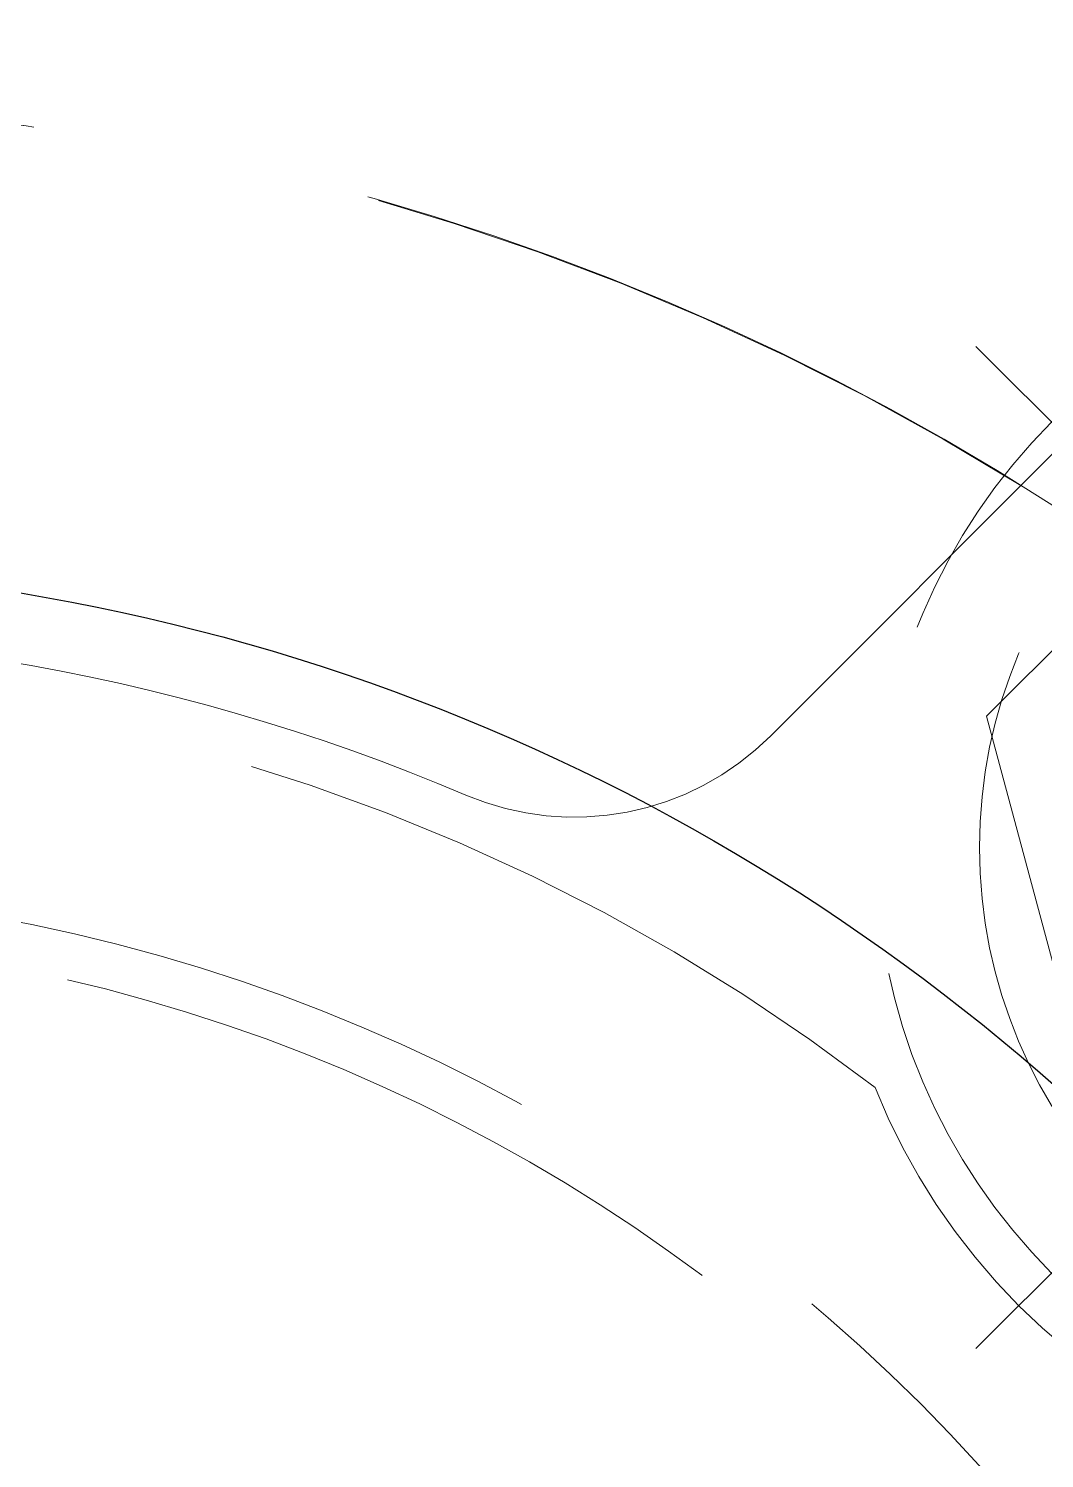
# Model space of a CAD drawing. Header units: millimetres. Extents: x 0 to 38884, y -3675 to 8056.
# Drawn here: x 10363.71 to 10385.67, y -1933.07 to -1902.18 of the extents above; entities that cross this region are included whole.
import ezdxf

# ---------------------------------------------------------------- set-up
doc = ezdxf.new("R2010")
doc.units = ezdxf.units.MM
doc.header["$LTSCALE"] = 2.4
doc.linetypes.add('CENTER2', pattern=[28.575, 19.05, -3.175, 3.175, -3.175])
doc.linetypes.add('HIDDEN', pattern=[9.525, 6.35, -3.175])
doc.layers.add('04_HIDDEN', color=2, linetype='HIDDEN', lineweight=13)
doc.layers.add('05_CENTER', color=4, linetype='CENTER2', lineweight=13)

# ---------------------------------------------------------------- blocks, each defined once
blk = doc.blocks.new('A$C285C78E6_1')
at = {"color": 0, "linetype": 'CENTER2'}
for p, q in [((0, -15.312), (0, 15.312)), ((-15.312, 0), (15.311, 0))]:
    blk.add_line(p, q, dxfattribs=at)
at = {"color": 0}
for p, q in [((10.97, 0), (5.485, -9.5)), ((5.485, -9.5), (-5.485, -9.5))]:
    blk.add_line(p, q, dxfattribs=at)
for radius in [13, 10.75]:
    blk.add_circle((0, 0), radius, dxfattribs=at)
blk = doc.blocks.new('MUCFC207b_1')
at = {"color": 0}
blk.add_line((23.627, 41.304), (30.052, 47.73), dxfattribs=at)
for radius in [38, 37]:
    blk.add_circle((0, 0), radius, dxfattribs=at)
for centre, radius, start, end in [((0, 0), 55, 58.1366, 121.8634), ((0, 0), 43.5, 66.9463, 80.7397), ((0, 0), 42.5, 52.4769, 90), ((19.384, 45.547), 6, 246.9463, 315), ((38.891, 38.891), 14, 201.7322, 248.2678)]:
    blk.add_arc(centre, radius, start, end, dxfattribs=at)
blk = doc.blocks.new('A$C06233B12_1')
at = {"color": 0}
for radius in [115, 45]:
    blk.add_circle((0, 0), radius, dxfattribs=at)
at = {"layer": '04_HIDDEN'}
for radius in [82.6, 77.6]:
    blk.add_circle((0, 0), radius, dxfattribs=at)
at = {"layer": '05_CENTER'}
for radius in [100, 55]:
    blk.add_circle((0, 0), radius, dxfattribs=at)

msp = doc.modelspace()

# ---------------------------------------------------------------- block references
msp.add_blockref('A$C06233B12_1', (10356.1226, -1958.7663))
at = {"layer": '04_HIDDEN', "rotation": 225}
msp.add_blockref('A$C285C78E6_1', (10395.0135, -1919.8754), dxfattribs=at)
at = {"layer": '04_HIDDEN', "color": 4}
msp.add_blockref('MUCFC207b_1', (10356.1226, -1958.7663), dxfattribs=at)

doc.saveas('drawing.dxf')
